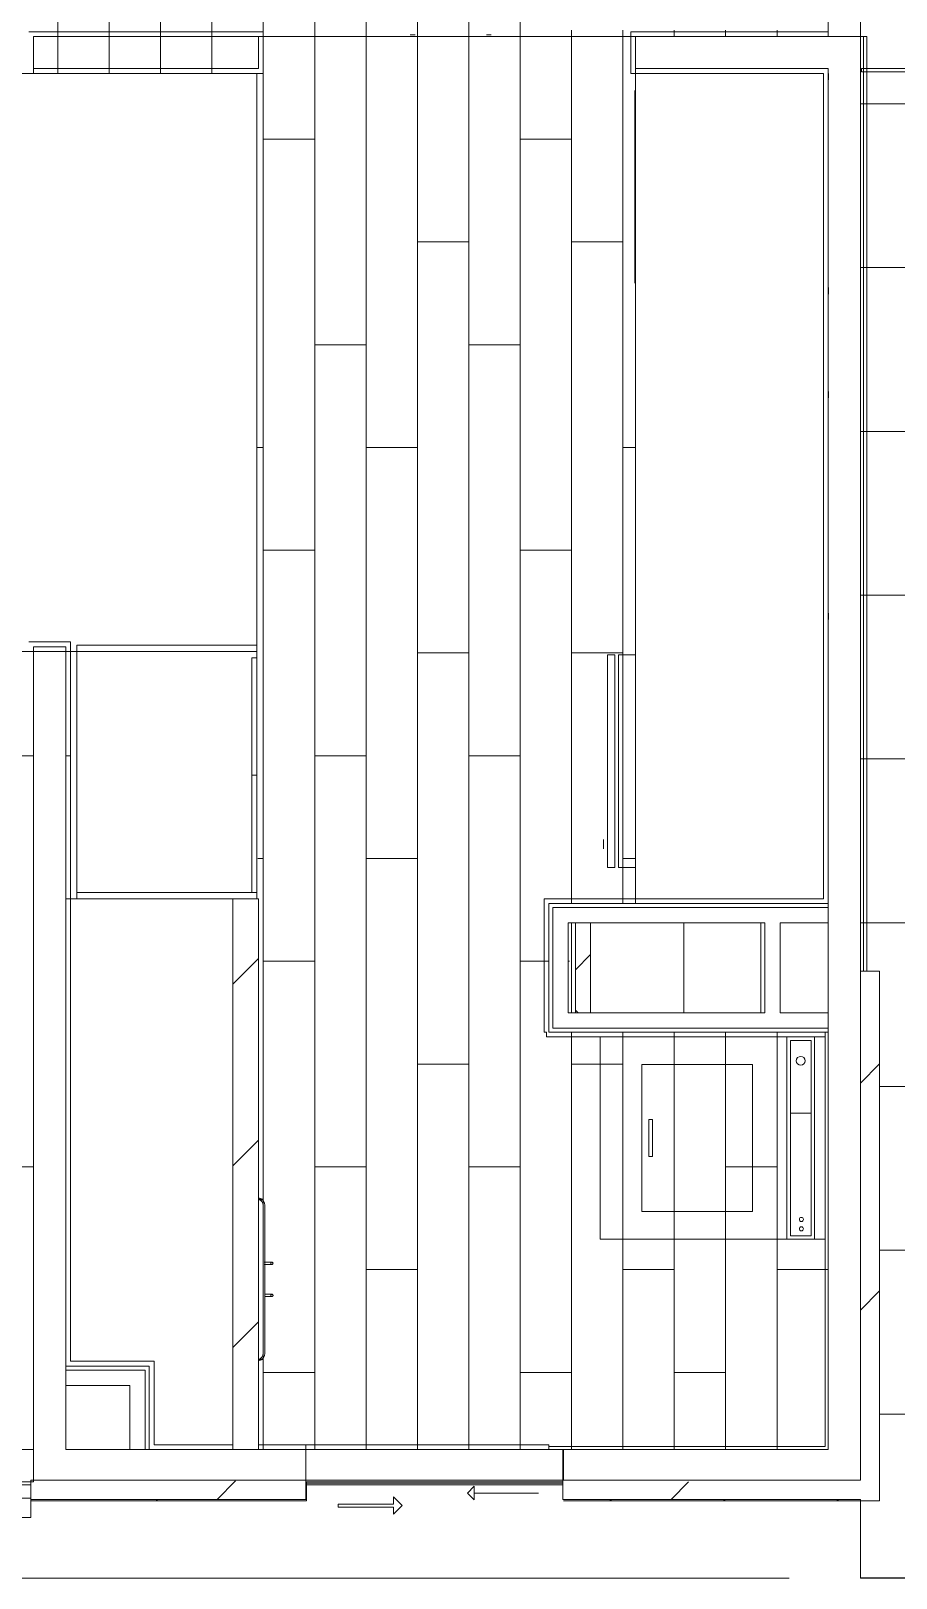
# Model space of a CAD drawing. Header units: metres. Extents: x 3856 to 4207, y -1118 to -691.
# Drawn here: x 3969.248 to 3971.943, y -996.427 to -991.61 of the extents above; entities that cross this region are included whole.
import ezdxf

# ---------------------------------------------------------------- set-up
doc = ezdxf.new("R2010")
doc.units = ezdxf.units.M
for name, color, linetype, lineweight in [('Casework', 7, 'Continuous', 9), ('Ceilings', 7, 'Continuous', 9), ('Common Edges', 7, 'Continuous', 9), ('Cubrejuntas', 7, 'Continuous', 9), ('Cut Pattern', 7, 'Continuous', 18), ('Detail Items', 7, 'Continuous', 9), ('Floors', 7, 'Continuous', 9), ('Generic Models', 7, 'Continuous', 9), ('Plumbing Fixtures', 7, 'Continuous', 9), ('Surface Pattern', 7, 'Continuous', 9), ('Top Rails', 7, 'Continuous', 9), ('Walls', 7, 'Continuous', 9), ('Windows', 7, 'Continuous', 9)]:
    doc.layers.add(name, color=color, linetype=linetype, lineweight=lineweight)
doc.layers.add('ROA-E00-URB-A101-MASTER_PLAN cambio estaciomientos_dwg', color=7, linetype='Continuous', lineweight=9, true_color=0x767676)
pattern_1 = [(45, (0, 0), (-0.35355339, 0.35355339), [])]
pattern_2 = [(45, (-3099.551, 4900.019), (-1.06066017, 1.06066017), []), (135, (-3099.551, 4900.019), (-1.06066017, -1.06066017), [])]
pattern_3 = [(45, (-3099.551, 4900.019), (-0.176776695, 0.176776695), [])]

# ---------------------------------------------------------------- blocks, each defined once
blk = doc.blocks.new('Nevera 2D - Nevera 2D-V179-IMPLANTACIÓN - KIT COMERCIAL')
at = {"layer": 'Casework'}
for p, q in [((-0.3293, 0.07), (-0.3293, 0.1232)), ((-0.3293, 0.07), (-0.3293, 0.1232)), ((0.3334, 0.1232), (0.3334, 0.07)), ((0.3334, 0.1232), (0.3334, 0.07)), ((0.3334, 0.07), (-0.3293, 0.07)), ((0.3334, 0.07), (-0.3293, 0.07)), ((-0.3293, 0.0584), (0.3334, 0.0584)), ((-0.3293, 0.0355), (-0.3293, 0.0584)), ((-0.3293, 0.0584), (-0.3293, 0.0355)), ((0.3334, 0.0584), (-0.3293, 0.0584)), ((0.3334, 0.0584), (0.3334, 0.0355)), ((0.3334, 0.0355), (0.3334, 0.0584)), ((0.3334, 0.0355), (-0.3293, 0.0355)), ((-0.3293, 0.0355), (0.3334, 0.0355)), ((0.2752, 0.0232), (0.2464, 0.0232))]:
    blk.add_line(p, q, dxfattribs=at)
blk = doc.blocks.new('COUR-VENTANA-DESLIZANTE_DOS_CUERPOS - 1_35 x 0_80-11946348-IMPLANTACIÓN - KIT COMERCIAL')
at = {"layer": 'Detail Items'}
for p, q in [((0.0999, 0.1246), (0.1269, 0.1516)), ((0.1269, 0.1516), (0.1269, 0.1296)), ((0.0999, 0.1246), (0.1269, 0.0976)), ((0.3, 0.1296), (0.1269, 0.1296)), ((0.1269, 0.1196), (0.3, 0.1196)), ((0.1269, 0.0976), (0.1269, 0.1196)), ((0.3, 0.1196), (0.3, 0.1296))]:
    blk.add_line(p, q, dxfattribs=at)
blk = doc.blocks.new('COCINA APTO TIPO A - COCINA APTO TIPO A-V198-IMPLANTACIÓN - KIT COMERCIAL')
at = {"layer": 'Generic Models'}
for p, q in [((0.9613, 2.87), (0.9613, 2.85)), ((0.9613, 2.85), (0.9613, 2.1)), ((1.5213, 2.85), (0.9613, 2.85)), ((0.9763, 2.85), (0.9613, 2.85)), ((0.9613, 2.85), (0.9613, 2.485)), ((0.9613, 2.85), (1.5213, 2.85)), ((0.9763, 2.485), (0.9763, 2.85)), ((1.5213, 2.87), (1.0363, 2.87)), ((1.5213, 2.85), (1.5213, 2.87)), ((1.5413, 2.87), (1.5213, 2.87)), ((1.5213, 2.87), (1.5213, 2.1)), ((1.5213, 2.1), (1.5213, 2.85)), ((1.5413, 2.1), (1.5413, 2.87)), ((0.9763, 2.485), (0.9613, 2.485)), ((0.9613, 2.485), (0.9613, 2.12)), ((0.9613, 2.485), (0.9763, 2.485)), ((0.9763, 2.12), (0.9763, 2.485)), ((0.9613, 2.12), (0.9763, 2.12)), ((0.9613, 2.1), (1.5213, 2.1)), ((1.5213, 2.1), (0.9613, 2.1)), ((0.9613, 2.1), (0.9613, 2.08)), ((0.9613, 2.08), (1.5213, 2.08)), ((0.9613, 2.08), (0.9613, 0.3)), ((1.5213, 2.1), (1.5413, 2.1)), ((1.5213, 2.08), (1.5213, 2.1)), ((1.7913, 2.1), (1.5413, 2.1)), ((1.7913, 0.3), (1.7913, 2.1)), ((-0.8193, 2), (-0.8193, 1.98)), ((-0.8193, 1.31), (-0.8193, 1.29)), ((-0.8193, 0.9869), (-0.8193, 0.9669)), ((-0.2167, 0.3525), (-0.2167, 0.9525)), ((-0.8193, 0.32), (-0.8193, 0.3)), ((0.9613, 0.3), (1.7913, 0.3)), ((0.2462, 0.18), (0.2312, 0.18)), ((0.4834, 0.18), (0.4684, 0.18)), ((-0.6487, -0.6), (-0.5488, -0.6))]:
    blk.add_line(p, q, dxfattribs=at)
blk = doc.blocks.new('Lavadero prefabricado con mueble - 0_50x0_60m-V200-IMPLANTACIÓN - KIT COMERCIAL')
at = {"layer": 'Plumbing Fixtures', "color": 253, "true_color": 0xaaaaaa}
for p, q in [((0.605, 0.605), (0.145, 0.605)), ((0.145, 0.6), (0.605, 0.6)), ((0.605, 0.6), (0.145, 0.6))]:
    blk.add_line(p, q, dxfattribs=at)
for centre, radius, start, end in [((0.145, 0.58), 0.025, 90, 165), ((0.145, 0.58), 0.025, 90, 165), ((0.145, 0.58), 0.02, 90, 165), ((0.145, 0.58), 0.02, 90, 165), ((0.145, 0.58), 0.02, 90, 165), ((0.145, 0.58), 0.02, 90, 165), ((0.605, 0.58), 0.025, 15, 90), ((0.605, 0.58), 0.025, 15, 90), ((0.605, 0.58), 0.02, 15, 90), ((0.605, 0.58), 0.02, 15, 90), ((0.605, 0.58), 0.02, 15, 90), ((0.605, 0.58), 0.02, 15, 90)]:
    blk.add_arc(centre, radius, start, end, dxfattribs=at)
blk = doc.blocks.new('Mueble lavadero - 0_50x1_70x2_50m-V201-IMPLANTACIÓN - KIT COMERCIAL')
at = {"layer": 'Casework'}
for p, q in [((-6.3053, -0.595), (-6.3053, -0.61)), ((-6.3033, -0.595), (-6.3033, -0.61)), ((-6.3033, -0.61), (-6.2853, -0.61)), ((-6.1088, -0.615), (-6.1088, -0.6375)), ((-6.1088, -0.615), (-6.1088, -0.6375)), ((-6.1018, -0.6375), (-6.1018, -0.615)), ((-6.1018, -0.6375), (-6.1018, -0.615)), ((-6.0088, -0.613), (-6.0088, -0.6375)), ((-6.0088, -0.613), (-6.0088, -0.6375)), ((-6.0018, -0.6375), (-6.0018, -0.6131)), ((-6.0018, -0.6375), (-6.0018, -0.6131)), ((-5.8187, -0.61), (-5.8073, -0.61)), ((-5.8073, -0.61), (-5.8073, -0.595)), ((-5.8053, -0.61), (-5.8053, -0.595))]:
    blk.add_line(p, q, dxfattribs=at)
for centre, start, end in [((-6.1053, -0.6375), 0, 180), ((-6.1053, -0.6375), 0, 180), ((-6.1053, -0.6375), 180, 360), ((-6.1053, -0.6375), 180, 0), ((-6.0053, -0.6375), 0, 180), ((-6.0053, -0.6375), 0, 180), ((-6.0053, -0.6375), 180, 0), ((-6.0053, -0.6375), 180, 0)]:
    blk.add_arc(centre, 0.0035, start, end, dxfattribs=at)
for points, knots in [([(-6.1053, -0.634), (-6.1055, -0.634), (-6.1057, -0.634), (-6.106, -0.634), (-6.1062, -0.6341), (-6.1065, -0.6342), (-6.1067, -0.6342), (-6.1069, -0.6343), (-6.1071, -0.6344), (-6.1072, -0.6345), (-6.1074, -0.6347), (-6.1076, -0.6348), (-6.1077, -0.6349), (-6.1078, -0.6351), (-6.108, -0.6352), (-6.1082, -0.6354), (-6.1083, -0.6357), (-6.1084, -0.6359), (-6.1086, -0.6362), (-6.1088, -0.6368), (-6.1088, -0.6372), (-6.1088, -0.6375)], [0, 0, 0, 0, 0.071429, 0.107143, 0.142857, 0.178571, 0.214286, 0.25, 0.285714, 0.321429, 0.357143, 0.392857, 0.428571, 0.464286, 0.5, 0.571429, 0.607143, 0.642857, 0.714286, 0.857143, 1, 1, 1, 1]), ([(-6.1088, -0.6375), (-6.1088, -0.6372), (-6.1088, -0.6368), (-6.1086, -0.6362), (-6.1084, -0.6359), (-6.1083, -0.6357), (-6.1082, -0.6355), (-6.1081, -0.6353), (-6.108, -0.6352), (-6.1078, -0.6351), (-6.1077, -0.6349), (-6.1076, -0.6348), (-6.1074, -0.6347), (-6.1072, -0.6345), (-6.1071, -0.6344), (-6.1069, -0.6343), (-6.1067, -0.6342), (-6.1065, -0.6342), (-6.1062, -0.6341), (-6.106, -0.634), (-6.1057, -0.634), (-6.1055, -0.634), (-6.1053, -0.634)], [0, 0, 0, 0, 0.142857, 0.285714, 0.357143, 0.392857, 0.428571, 0.464286, 0.5, 0.535714, 0.571429, 0.607143, 0.642857, 0.678571, 0.714286, 0.75, 0.785714, 0.821429, 0.857143, 0.892857, 0.928571, 1, 1, 1, 1]), ([(-6.1088, -0.6375), (-6.1088, -0.6372), (-6.1088, -0.6368), (-6.1086, -0.6362), (-6.1084, -0.6359), (-6.1083, -0.6357), (-6.1082, -0.6355), (-6.1081, -0.6353), (-6.108, -0.6352), (-6.1078, -0.6351), (-6.1077, -0.6349), (-6.1076, -0.6348), (-6.1074, -0.6347), (-6.1072, -0.6345), (-6.1071, -0.6344), (-6.1069, -0.6343), (-6.1067, -0.6342), (-6.1065, -0.6342), (-6.1062, -0.6341), (-6.106, -0.634), (-6.1057, -0.634), (-6.1055, -0.634), (-6.1053, -0.634)], [0, 0, 0, 0, 0.142857, 0.285714, 0.357143, 0.392857, 0.428571, 0.464286, 0.5, 0.535714, 0.571429, 0.607143, 0.642857, 0.678571, 0.714286, 0.75, 0.785714, 0.821429, 0.857143, 0.892857, 0.928571, 1, 1, 1, 1]), ([(-6.1053, -0.634), (-6.1055, -0.634), (-6.1057, -0.634), (-6.106, -0.634), (-6.1062, -0.6341), (-6.1065, -0.6342), (-6.1067, -0.6342), (-6.1069, -0.6343), (-6.1071, -0.6344), (-6.1072, -0.6345), (-6.1074, -0.6347), (-6.1076, -0.6348), (-6.1077, -0.6349), (-6.1078, -0.6351), (-6.108, -0.6352), (-6.1082, -0.6354), (-6.1083, -0.6357), (-6.1084, -0.6359), (-6.1086, -0.6362), (-6.1088, -0.6368), (-6.1088, -0.6372), (-6.1088, -0.6375)], [0, 0, 0, 0, 0.071429, 0.107143, 0.142857, 0.178571, 0.214286, 0.25, 0.285714, 0.321429, 0.357143, 0.392857, 0.428571, 0.464286, 0.5, 0.571429, 0.607143, 0.642857, 0.714286, 0.857143, 1, 1, 1, 1]), ([(-6.1018, -0.6375), (-6.1018, -0.6372), (-6.1018, -0.6368), (-6.102, -0.6362), (-6.1022, -0.6359), (-6.1023, -0.6357), (-6.1024, -0.6355), (-6.1025, -0.6353), (-6.1026, -0.6352), (-6.1028, -0.6351), (-6.1029, -0.6349), (-6.103, -0.6348), (-6.1032, -0.6347), (-6.1034, -0.6345), (-6.1035, -0.6344), (-6.1037, -0.6343), (-6.1039, -0.6342), (-6.1041, -0.6342), (-6.1044, -0.6341), (-6.1046, -0.634), (-6.1049, -0.634), (-6.1051, -0.634), (-6.1053, -0.634)], [0, 0, 0, 0, 0.142857, 0.285714, 0.357143, 0.392857, 0.428571, 0.464286, 0.5, 0.535714, 0.571429, 0.607143, 0.642857, 0.678571, 0.714286, 0.75, 0.785714, 0.821429, 0.857143, 0.892857, 0.928571, 1, 1, 1, 1]), ([(-6.1053, -0.634), (-6.1051, -0.634), (-6.1049, -0.634), (-6.1046, -0.634), (-6.1044, -0.6341), (-6.1041, -0.6342), (-6.1039, -0.6342), (-6.1037, -0.6343), (-6.1035, -0.6344), (-6.1034, -0.6345), (-6.1032, -0.6347), (-6.103, -0.6348), (-6.1029, -0.6349), (-6.1028, -0.6351), (-6.1026, -0.6352), (-6.1024, -0.6354), (-6.1023, -0.6357), (-6.1022, -0.6359), (-6.102, -0.6362), (-6.1018, -0.6368), (-6.1018, -0.6372), (-6.1018, -0.6375)], [0, 0, 0, 0, 0.071429, 0.107143, 0.142857, 0.178571, 0.214286, 0.25, 0.285714, 0.321429, 0.357143, 0.392857, 0.428571, 0.464286, 0.5, 0.571429, 0.607143, 0.642857, 0.714286, 0.857143, 1, 1, 1, 1]), ([(-6.1053, -0.634), (-6.1051, -0.634), (-6.1049, -0.634), (-6.1046, -0.634), (-6.1044, -0.6341), (-6.1041, -0.6342), (-6.1039, -0.6342), (-6.1037, -0.6343), (-6.1035, -0.6344), (-6.1034, -0.6345), (-6.1032, -0.6347), (-6.103, -0.6348), (-6.1029, -0.6349), (-6.1028, -0.6351), (-6.1026, -0.6352), (-6.1024, -0.6354), (-6.1023, -0.6357), (-6.1022, -0.6359), (-6.102, -0.6362), (-6.1018, -0.6368), (-6.1018, -0.6372), (-6.1018, -0.6375)], [0, 0, 0, 0, 0.071429, 0.107143, 0.142857, 0.178571, 0.214286, 0.25, 0.285714, 0.321429, 0.357143, 0.392857, 0.428571, 0.464286, 0.5, 0.571429, 0.607143, 0.642857, 0.714286, 0.857143, 1, 1, 1, 1]), ([(-6.1018, -0.6375), (-6.1018, -0.6372), (-6.1018, -0.6368), (-6.102, -0.6362), (-6.1022, -0.6359), (-6.1023, -0.6357), (-6.1024, -0.6355), (-6.1025, -0.6353), (-6.1026, -0.6352), (-6.1028, -0.6351), (-6.1029, -0.6349), (-6.103, -0.6348), (-6.1032, -0.6347), (-6.1034, -0.6345), (-6.1035, -0.6344), (-6.1037, -0.6343), (-6.1039, -0.6342), (-6.1041, -0.6342), (-6.1044, -0.6341), (-6.1046, -0.634), (-6.1049, -0.634), (-6.1051, -0.634), (-6.1053, -0.634)], [0, 0, 0, 0, 0.142857, 0.285714, 0.357143, 0.392857, 0.428571, 0.464286, 0.5, 0.535714, 0.571429, 0.607143, 0.642857, 0.678571, 0.714286, 0.75, 0.785714, 0.821429, 0.857143, 0.892857, 0.928571, 1, 1, 1, 1]), ([(-6.0053, -0.634), (-6.0055, -0.634), (-6.0057, -0.634), (-6.006, -0.634), (-6.0062, -0.6341), (-6.0065, -0.6342), (-6.0067, -0.6342), (-6.0069, -0.6343), (-6.0071, -0.6344), (-6.0072, -0.6345), (-6.0074, -0.6347), (-6.0076, -0.6348), (-6.0077, -0.6349), (-6.0078, -0.6351), (-6.008, -0.6352), (-6.0082, -0.6354), (-6.0083, -0.6357), (-6.0084, -0.6359), (-6.0086, -0.6362), (-6.0088, -0.6368), (-6.0088, -0.6372), (-6.0088, -0.6375)], [0, 0, 0, 0, 0.071429, 0.107143, 0.142857, 0.178571, 0.214286, 0.25, 0.285714, 0.321429, 0.357143, 0.392857, 0.428571, 0.464286, 0.5, 0.571429, 0.607143, 0.642857, 0.714286, 0.857143, 1, 1, 1, 1]), ([(-6.0088, -0.6375), (-6.0088, -0.6372), (-6.0088, -0.6368), (-6.0086, -0.6362), (-6.0084, -0.6359), (-6.0083, -0.6357), (-6.0082, -0.6355), (-6.0081, -0.6353), (-6.008, -0.6352), (-6.0078, -0.6351), (-6.0077, -0.6349), (-6.0076, -0.6348), (-6.0074, -0.6347), (-6.0072, -0.6345), (-6.0071, -0.6344), (-6.0069, -0.6343), (-6.0067, -0.6342), (-6.0065, -0.6342), (-6.0062, -0.6341), (-6.006, -0.634), (-6.0057, -0.634), (-6.0055, -0.634), (-6.0053, -0.634)], [0, 0, 0, 0, 0.142857, 0.285714, 0.357143, 0.392857, 0.428571, 0.464286, 0.5, 0.535714, 0.571429, 0.607143, 0.642857, 0.678571, 0.714286, 0.75, 0.785714, 0.821429, 0.857143, 0.892857, 0.928571, 1, 1, 1, 1]), ([(-6.0053, -0.634), (-6.0055, -0.634), (-6.0057, -0.634), (-6.006, -0.634), (-6.0062, -0.6341), (-6.0065, -0.6342), (-6.0067, -0.6342), (-6.0069, -0.6343), (-6.0071, -0.6344), (-6.0072, -0.6345), (-6.0074, -0.6347), (-6.0076, -0.6348), (-6.0077, -0.6349), (-6.0078, -0.6351), (-6.008, -0.6352), (-6.0082, -0.6354), (-6.0083, -0.6357), (-6.0084, -0.6359), (-6.0086, -0.6362), (-6.0088, -0.6368), (-6.0088, -0.6372), (-6.0088, -0.6375)], [0, 0, 0, 0, 0.071429, 0.107143, 0.142857, 0.178571, 0.214286, 0.25, 0.285714, 0.321429, 0.357143, 0.392857, 0.428571, 0.464286, 0.5, 0.571429, 0.607143, 0.642857, 0.714286, 0.857143, 1, 1, 1, 1]), ([(-6.0088, -0.6375), (-6.0088, -0.6372), (-6.0088, -0.6368), (-6.0086, -0.6362), (-6.0084, -0.6359), (-6.0083, -0.6357), (-6.0082, -0.6355), (-6.0081, -0.6353), (-6.008, -0.6352), (-6.0078, -0.6351), (-6.0077, -0.6349), (-6.0076, -0.6348), (-6.0074, -0.6347), (-6.0072, -0.6345), (-6.0071, -0.6344), (-6.0069, -0.6343), (-6.0067, -0.6342), (-6.0065, -0.6342), (-6.0062, -0.6341), (-6.006, -0.634), (-6.0057, -0.634), (-6.0055, -0.634), (-6.0053, -0.634)], [0, 0, 0, 0, 0.142857, 0.285714, 0.357143, 0.392857, 0.428571, 0.464286, 0.5, 0.535714, 0.571429, 0.607143, 0.642857, 0.678571, 0.714286, 0.75, 0.785714, 0.821429, 0.857143, 0.892857, 0.928571, 1, 1, 1, 1]), ([(-6.0018, -0.6375), (-6.0018, -0.6372), (-6.0018, -0.6368), (-6.002, -0.6362), (-6.0022, -0.6359), (-6.0023, -0.6357), (-6.0024, -0.6355), (-6.0025, -0.6353), (-6.0026, -0.6352), (-6.0028, -0.6351), (-6.0029, -0.6349), (-6.003, -0.6348), (-6.0032, -0.6347), (-6.0034, -0.6345), (-6.0035, -0.6344), (-6.0037, -0.6343), (-6.0039, -0.6342), (-6.0041, -0.6342), (-6.0044, -0.6341), (-6.0046, -0.634), (-6.0049, -0.634), (-6.0051, -0.634), (-6.0053, -0.634)], [0, 0, 0, 0, 0.142857, 0.285714, 0.357143, 0.392857, 0.428571, 0.464286, 0.5, 0.535714, 0.571429, 0.607143, 0.642857, 0.678571, 0.714286, 0.75, 0.785714, 0.821429, 0.857143, 0.892857, 0.928571, 1, 1, 1, 1]), ([(-6.0053, -0.634), (-6.0051, -0.634), (-6.0049, -0.634), (-6.0046, -0.634), (-6.0044, -0.6341), (-6.0041, -0.6342), (-6.0039, -0.6342), (-6.0037, -0.6343), (-6.0035, -0.6344), (-6.0034, -0.6345), (-6.0032, -0.6347), (-6.003, -0.6348), (-6.0029, -0.6349), (-6.0028, -0.6351), (-6.0026, -0.6352), (-6.0024, -0.6354), (-6.0023, -0.6357), (-6.0022, -0.6359), (-6.002, -0.6362), (-6.0018, -0.6368), (-6.0018, -0.6372), (-6.0018, -0.6375)], [0, 0, 0, 0, 0.071429, 0.107143, 0.142857, 0.178571, 0.214286, 0.25, 0.285714, 0.321429, 0.357143, 0.392857, 0.428571, 0.464286, 0.5, 0.571429, 0.607143, 0.642857, 0.714286, 0.857143, 1, 1, 1, 1]), ([(-6.0018, -0.6375), (-6.0018, -0.6372), (-6.0018, -0.6368), (-6.002, -0.6362), (-6.0022, -0.6359), (-6.0023, -0.6357), (-6.0024, -0.6355), (-6.0025, -0.6353), (-6.0026, -0.6352), (-6.0028, -0.6351), (-6.0029, -0.6349), (-6.003, -0.6348), (-6.0032, -0.6347), (-6.0034, -0.6345), (-6.0035, -0.6344), (-6.0037, -0.6343), (-6.0039, -0.6342), (-6.0041, -0.6342), (-6.0044, -0.6341), (-6.0046, -0.634), (-6.0049, -0.634), (-6.0051, -0.634), (-6.0053, -0.634)], [0, 0, 0, 0, 0.142857, 0.285714, 0.357143, 0.392857, 0.428571, 0.464286, 0.5, 0.535714, 0.571429, 0.607143, 0.642857, 0.678571, 0.714286, 0.75, 0.785714, 0.821429, 0.857143, 0.892857, 0.928571, 1, 1, 1, 1]), ([(-6.0053, -0.634), (-6.0051, -0.634), (-6.0049, -0.634), (-6.0046, -0.634), (-6.0044, -0.6341), (-6.0041, -0.6342), (-6.0039, -0.6342), (-6.0037, -0.6343), (-6.0035, -0.6344), (-6.0034, -0.6345), (-6.0032, -0.6347), (-6.003, -0.6348), (-6.0029, -0.6349), (-6.0028, -0.6351), (-6.0026, -0.6352), (-6.0024, -0.6354), (-6.0023, -0.6357), (-6.0022, -0.6359), (-6.002, -0.6362), (-6.0018, -0.6368), (-6.0018, -0.6372), (-6.0018, -0.6375)], [0, 0, 0, 0, 0.071429, 0.107143, 0.142857, 0.178571, 0.214286, 0.25, 0.285714, 0.321429, 0.357143, 0.392857, 0.428571, 0.464286, 0.5, 0.571429, 0.607143, 0.642857, 0.714286, 0.857143, 1, 1, 1, 1])]:
    blk.add_open_spline(points, degree=3, knots=knots, dxfattribs=at)
blk = doc.blocks.new('Top Rail Type - Top Rail_Internal_-V206-IMPLANTACIÓN - KIT COMERCIAL')
at = {"layer": 'Top Rails'}
for p, q in [((3966.088, -1024.831), (3966.088, -1024.771)), ((3966.088, -1024.771), (3966.1455, -1024.771)), ((3966.1455, -1024.771), (3968.8256, -1024.771)), ((3968.8256, -1024.771), (3968.8831, -1024.771)), ((3968.8831, -1024.7746), (3968.8831, -1024.831)), ((3966.1455, -1024.831), (3966.088, -1024.831)), ((3968.8256, -1024.831), (3966.1455, -1024.831)), ((3968.8831, -1024.831), (3968.8256, -1024.831))]:
    blk.add_line(p, q, dxfattribs=at)
blk = doc.blocks.new('Top Rail Type - Top Rail_Internal_-V207-IMPLANTACIÓN - KIT COMERCIAL')
at = {"layer": 'Top Rails'}
for p, q in [((3966.088, -1024.771), (3966.088, -1024.831)), ((3966.088, -1024.771), (3966.1455, -1024.771)), ((3966.1455, -1024.771), (3968.8256, -1024.771)), ((3968.8256, -1024.771), (3968.8831, -1024.771)), ((3968.8831, -1024.7746), (3968.8831, -1024.831)), ((3966.088, -1024.831), (3966.1455, -1024.831)), ((3966.1455, -1024.831), (3968.8256, -1024.831)), ((3968.8256, -1024.831), (3968.8831, -1024.831))]:
    blk.add_line(p, q, dxfattribs=at)
blk = doc.blocks.new('Lavadora 2D - Lavadora 2D-3809018-IMPLANTACIÓN - KIT COMERCIAL')
at = {"layer": 'Casework'}
for p, q in [((0.4072, 0.7366), (-0.2228, 0.7366)), ((-0.2228, 0.7366), (-0.2228, 0.0366)), ((0.4072, 0.0366), (0.4072, 0.7366)), ((0.4072, 0.7042), (-0.2228, 0.7042)), ((0.3965, 0.6935), (-0.212, 0.6935)), ((-0.212, 0.6935), (-0.212, 0.6289)), ((0.0142, 0.6935), (0.0142, 0.6289)), ((0.3965, 0.6289), (0.3965, 0.6935)), ((-0.212, 0.6289), (0.3965, 0.6289)), ((0.4072, 0.6181), (-0.2228, 0.6181)), ((0.3211, 0.5104), (-0.1366, 0.5104)), ((-0.1366, 0.5104), (-0.1366, 0.1658)), ((0.3211, 0.1658), (0.3211, 0.5104)), ((0.15, 0.1989), (0.0346, 0.1989)), ((0.0346, 0.1989), (0.0346, 0.1882)), ((0.15, 0.1882), (0.15, 0.1989)), ((-0.1366, 0.1658), (0.3211, 0.1658)), ((0.0346, 0.1882), (0.15, 0.1882)), ((-0.2228, 0.0366), (0.4072, 0.0366))]:
    blk.add_line(p, q, dxfattribs=at)
for centre, radius in [((-0.1486, 0.6609), 0.0137), ((0.3456, 0.6631), 0.0064), ((0.3749, 0.6631), 0.0064)]:
    blk.add_circle(centre, radius, dxfattribs=at)
blk = doc.blocks.new('EDIFICIO TIPO A_rvt-2-IMPLANTACIÓN - KIT COMERCIAL')
at = {"layer": 'Cut Pattern', "lineweight": 9, "true_color": 0x414141}
h = blk.add_hatch(dxfattribs=at)
h.set_pattern_fill('FP_58', color=250, style=0, pattern_type=2)
h.set_pattern_definition([(45, (0, 0), (-0.282842712, 0.282842712), [])])
h.paths.add_polyline_path([(3969.9568, -996.0273), (3969.9568, -994.3123), (3969.8768, -994.3123), (3969.8768, -996.0273)])
at = {"layer": 'Cut Pattern', "lineweight": 9, "true_color": 0x0f0f0f}
h = blk.add_hatch(dxfattribs=at)
h.set_pattern_fill('FP_6', color=250, style=0, pattern_type=2)
h.set_pattern_definition(pattern_1)
h.paths.add_polyline_path([(3971.8918, -996.1873), (3971.8918, -994.5373), (3971.8318, -994.5373), (3971.8318, -996.1823)])
h = blk.add_hatch(dxfattribs=at)
h.set_pattern_fill('FP_6', color=250, style=0, pattern_type=2)
h.set_pattern_definition(pattern_1)
h.paths.add_polyline_path([(3969.2484, -996.1823), (3970.1051, -996.1823), (3970.1051, -996.1223), (3969.2484, -996.1323)])
h = blk.add_hatch(dxfattribs=at)
h.set_pattern_fill('FP_6', color=250, style=0, pattern_type=2)
h.set_pattern_definition(pattern_1)
h.paths.add_polyline_path([(3970.9051, -996.1823), (3971.8318, -996.1823), (3971.8318, -996.1223), (3970.9051, -996.1323)])
at = {"layer": 'Surface Pattern', "true_color": 0x808080}
h = blk.add_hatch(dxfattribs=at)
h.set_pattern_fill('FP_54', color=8, style=0, pattern_type=2)
h.set_pattern_definition([(90, (1929.012, -977.227), (-0.16, 1e-17), []), (180, (1929.012, -977.227), (-0.32, -0.32), [0.16, -1.12]), (180, (1928.852, -976.587), (-0.32, -0.32), [0.16, -1.12])])
h.paths.add_polyline_path([(3965.8434, -996.0273), (3969.2568, -996.0273), (3969.2568, -993.5423), (3969.1218, -993.5423), (3969.1218, -991.7423), (3969.2568, -991.7423), (3969.2568, -991.6273), (3971.7318, -991.6273), (3971.7318, -991.6073), (3970.7818, -991.6073), (3970.7818, -991.5673), (3971.7318, -991.5673), (3971.7318, -990.3273), (3970.4568, -990.3273), (3970.4568, -990.6273), (3970.3568, -990.6273), (3970.3568, -986.8273), (3969.3568, -986.8273), (3969.3568, -989.0273), (3969.2568, -989.0273), (3969.2568, -987.8273), (3965.7568, -987.8273), (3965.7568, -996.0273)])
h.paths.add_polyline_path([(3965.8434, -995.9513), (3965.8434, -993.6366), (3966.6434, -993.6366), (3966.6434, -995.1513), (3967.3434, -995.1513), (3967.3434, -995.9513), (3966.4483, -995.9513)])
h.paths.add_polyline_path([(3967.3434, -994.6273), (3967.2881, -994.6273), (3967.2881, -994.1273), (3967.8881, -994.1273), (3967.8881, -994.6273)])
h.paths.add_polyline_path([(3966.4068, -992.0273), (3966.4068, -991.3273), (3968.0068, -991.3273), (3968.0068, -992.0273), (3967.9483, -992.0273)])
h.paths.add_polyline_path([(3971.0568, -990.2273), (3972.1576, -990.2173), (3972.1576, -987.8273), (3971.0568, -987.8273), (3971.0568, -990.1143), (3972.1568, -990.1143), (3972.1568, -990.1293), (3971.0568, -990.1293), (3971.0568, -990.2173)])
h.paths.add_polyline_path([(3974.3068, -987.7273), (3974.3068, -984.5273), (3970.9568, -984.5273), (3970.9568, -986.8273), (3970.4568, -986.8273), (3970.4568, -987.6673), (3971.3068, -987.6673), (3971.3068, -987.7073), (3970.4568, -987.7073), (3970.4568, -987.7273), (3974.1862, -987.7273)])
h.paths.add_polyline_path([(3967.9483, -987.7273), (3969.2568, -987.7273), (3969.2568, -987.6573), (3968.5068, -987.6573), (3968.5068, -987.6173), (3969.2568, -987.6173), (3969.2568, -986.8273), (3968.6568, -986.8273), (3968.6495, -986.7298), (3968.6318, -986.7273), (3968.6403, -986.7148), (3968.6568, -986.7148), (3968.6568, -984.5273), (3965.7568, -984.5273), (3965.7568, -987.7273)])
h.paths.add_polyline_path([(3973.7862, -987.295), (3973.7862, -986.895), (3974.1862, -986.895), (3974.1862, -987.295)])
h.paths.add_polyline_path([(3972.2862, -986.795), (3972.2862, -985.195), (3974.1862, -985.195), (3974.1862, -986.795), (3972.7838, -986.795)])
h.paths.add_polyline_path([(3966.3981, -986.5273), (3966.3981, -984.6273), (3967.7981, -984.6273), (3967.7981, -986.5273)])
h.paths.add_polyline_path([(3974.1862, -985.095), (3973.7862, -985.095), (3973.7862, -984.695), (3974.1862, -984.695), (3974.1862, -984.7068)])
h.paths.add_polyline_path([(3968.2878, -985.0273), (3967.8878, -985.0273), (3967.8878, -984.6273), (3968.2878, -984.6273)])
h.paths.add_polyline_path([(3965.8878, -985.0273), (3965.8886, -984.6273), (3966.2878, -984.6273), (3966.2878, -985.0273)])
h = blk.add_hatch(dxfattribs=at)
h.set_pattern_fill('FP_46', color=8, style=0, pattern_type=2)
h.set_pattern_definition([(270, (3971.832, -925.537), (0.51, 3e-17), []), (0, (3971.832, -925.537), (0, 0.51), [])])
h.paths.add_polyline_path([(3975.949, -996.4273), (3976.8818, -996.4273), (3976.8818, -996.1823), (3976.8218, -996.1873), (3976.8218, -994.5373), (3976.8818, -994.5373), (3976.8818, -990.3373), (3971.8318, -990.3373), (3971.8318, -994.5373), (3971.8918, -994.5373), (3971.8918, -996.1873), (3971.8318, -996.1873), (3971.8318, -996.4273), (3973.0322, -996.4273), (3973.0418, -991.6773), (3973.1218, -991.6773), (3973.1218, -991.7273), (3974.2318, -991.7273), (3974.2318, -993.6523), (3974.4818, -993.6523), (3974.492, -992.8273), (3974.5242, -992.8123), (3974.4818, -992.8123), (3974.492, -992.7873), (3974.6018, -992.7762), (3974.6562, -992.5373), (3974.4818, -992.5373), (3974.4818, -992.5123), (3974.6659, -992.5123), (3974.802, -991.9523), (3975.0631, -992.5123), (3975.0678, -992.5223), (3975.0818, -992.5273), (3975.0748, -992.5373), (3975.1913, -992.7873), (3975.196, -992.7973), (3975.21, -992.8023), (3975.203, -992.8123), (3975.3615, -993.1523), (3975.3737, -993.0873), (3975.3416, -993.0873), (3975.3416, -993.0623), (3975.3834, -993.0623), (3975.4405, -992.8123), (3975.3416, -992.8123), (3975.3416, -992.7873), (3975.4503, -992.7873), (3975.5074, -992.5373), (3975.3416, -992.5373), (3975.3416, -992.5123), (3975.5171, -992.5123), (3975.5618, -992.3285), (3975.6818, -992.2773), (3975.6814, -996.4273)])
h = blk.add_hatch(dxfattribs=at)
h.set_pattern_fill('FP_57', color=8, style=0, pattern_type=2)
h.set_pattern_definition([(270, (3970.292, -992.907), (0.16, 1e-17), []), (0, (3970.292, -992.907), (0.32, 0.32), [0.16, -1.12]), (0, (3970.452, -993.547), (0.32, 0.32), [0.16, -1.12])])
h.paths.add_polyline_path([(3970.9051, -996.0273), (3971.7318, -996.0273), (3971.7318, -994.7273), (3970.8618, -994.7273), (3970.8618, -994.7148), (3970.8618, -994.3273), (3970.8743, -994.3273), (3971.1318, -994.3273), (3971.1318, -991.6273), (3969.2568, -991.6273), (3969.2628, -991.7423), (3969.9518, -991.7423), (3969.9568, -995.2473), (3969.9718, -995.2493), (3969.9718, -995.7473), (3969.9568, -995.7473), (3969.9568, -996.0273), (3970.9051, -996.0273)])
h.paths.add_polyline_path([(3970.9218, -994.6673), (3970.9318, -994.6673), (3970.9218, -994.3873)])
h.paths.add_polyline_path([(3969.3718, -994.3123), (3969.3718, -993.5423), (3969.3568, -993.5423), (3969.3568, -994.3123)])
at = {"layer": 'Ceilings', "lineweight": 18}
for p, q in [((3971.7318, -991.7273), (3971.1318, -991.7273)), ((3971.1318, -991.7273), (3971.1318, -994.3273)), ((3971.7318, -994.3273), (3971.7318, -991.7273)), ((3971.1318, -994.3273), (3971.7318, -994.3273))]:
    blk.add_line(p, q, dxfattribs=at)
at = {"layer": 'Ceilings'}
for p, q in [((3969.3718, -994.3123), (3969.3568, -994.3123)), ((3969.3568, -994.3123), (3969.3568, -995.7673)), ((3969.6043, -995.7673), (3969.6168, -995.7673)), ((3969.6168, -996.0273), (3969.8768, -996.0273))]:
    blk.add_line(p, q, dxfattribs=at)
at = {"layer": 'Common Edges'}
for p, q in [((3971.7318, -991.6273), (3971.7318, -991.6123)), ((3970.8743, -994.3398), (3970.9218, -994.3398)), ((3970.8743, -994.6673), (3970.8743, -994.3398)), ((3971.7318, -994.3398), (3970.9218, -994.3398)), ((3971.5343, -994.3873), (3971.5218, -994.3873)), ((3971.5343, -994.6673), (3971.5343, -994.3873)), ((3970.8743, -994.7148), (3970.8743, -994.6673)), ((3971.5218, -994.6673), (3971.5343, -994.6673)), ((3971.7318, -994.7148), (3970.8743, -994.7148)), ((3969.3568, -995.7798), (3969.5568, -995.7798)), ((3969.5568, -995.7798), (3969.6043, -995.7798)), ((3969.6043, -995.7798), (3969.6043, -996.0273)), ((3969.8768, -996.0273), (3969.8768, -996.0123)), ((3969.9568, -996.0273), (3969.9568, -996.0123)), ((3970.1051, -996.1223), (3970.1051, -996.1323)), ((3970.1051, -996.1323), (3970.1051, -996.1223)), ((3970.9051, -996.1323), (3970.9051, -996.1223)), ((3970.9051, -996.1223), (3970.9051, -996.1323))]:
    blk.add_line(p, q, dxfattribs=at)
at = {"layer": 'Floors'}
for p, q in [((3969.2568, -991.7423), (3969.2568, -991.6273)), ((3969.2568, -991.6273), (3971.7318, -991.6273)), ((3971.1318, -991.6273), (3969.2568, -991.6273)), ((3969.2568, -991.6273), (3969.2568, -991.7423)), ((3971.1318, -991.7273), (3971.1318, -991.6273)), ((3971.8318, -991.6273), (3971.8318, -994.5373)), ((3969.2568, -996.0273), (3969.2568, -993.5423)), ((3969.3568, -993.5423), (3969.3568, -994.3123)), ((3970.9318, -994.6673), (3970.9318, -994.3873)), ((3971.7318, -996.0273), (3971.7318, -994.7273)), ((3969.9568, -996.0273), (3970.1051, -996.0273)), ((3970.9051, -996.0273), (3971.7318, -996.0273)), ((3971.8318, -996.1823), (3971.8318, -996.4273)), ((3971.8318, -996.4273), (3973.0322, -996.4273))]:
    blk.add_line(p, q, dxfattribs=at)
at = {"layer": 'Walls', "lineweight": 18}
for p, q in [((3971.7318, -990.6273), (3971.7318, -991.6123)), ((3971.8318, -991.6273), (3971.8318, -990.6273)), ((3969.9568, -991.6123), (3969.2418, -991.6123)), ((3969.2568, -991.6273), (3969.9568, -991.6273)), ((3969.2568, -991.7273), (3969.2568, -991.6273)), ((3969.9718, -991.6123), (3969.9568, -991.6123)), ((3969.9568, -991.6273), (3969.9568, -991.7273)), ((3969.9718, -991.7423), (3969.9718, -991.6123)), ((3971.7318, -991.6123), (3971.1168, -991.6123)), ((3971.1168, -991.6123), (3971.1168, -991.6273)), ((3971.1168, -991.6273), (3971.1168, -991.7423)), ((3971.1318, -991.6273), (3971.7318, -991.6273)), ((3971.1318, -991.7273), (3971.1318, -991.6273)), ((3971.7318, -991.6273), (3971.8318, -991.6273)), ((3971.8418, -991.6273), (3971.8318, -991.6273)), ((3971.8318, -991.6273), (3971.8318, -994.5373)), ((3971.8418, -994.5373), (3971.8418, -991.6273)), ((3969.9568, -991.7273), (3969.2568, -991.7273)), ((3971.7168, -991.7273), (3971.1318, -991.7273)), ((3971.7318, -991.7273), (3971.7168, -991.7273)), ((3971.7318, -994.3273), (3971.7318, -991.7273)), ((3974.2218, -991.7273), (3971.8351, -991.7273)), ((3971.8351, -991.7273), (3971.8351, -991.7373)), ((3969.2418, -991.7423), (3969.2568, -991.7423)), ((3969.2568, -991.7423), (3969.9568, -991.7423)), ((3969.9568, -991.7423), (3969.9718, -991.7423)), ((3971.1168, -991.7423), (3971.1318, -991.7423)), ((3971.1318, -991.7423), (3971.7168, -991.7423)), ((3971.7168, -991.7423), (3971.7168, -994.3123)), ((3971.8351, -991.7373), (3974.2218, -991.7373)), ((3969.2568, -993.5123), (3969.2418, -993.5123)), ((3969.3718, -993.5123), (3969.2568, -993.5123)), ((3969.3718, -993.5273), (3969.3718, -993.5123)), ((3969.2568, -996.0273), (3969.2568, -993.5273)), ((3969.2568, -993.5273), (3969.3568, -993.5273)), ((3969.3568, -993.5273), (3969.3568, -995.7673)), ((3969.3718, -995.7523), (3969.3718, -993.5273)), ((3969.8768, -994.3123), (3969.8768, -996.0123)), ((3969.9568, -994.3123), (3969.8768, -994.3123)), ((3969.9568, -996.0123), (3969.9568, -994.3123)), ((3970.8618, -994.3123), (3970.8468, -994.3123)), ((3970.8468, -994.3123), (3970.8468, -994.7273)), ((3970.932, -994.3123), (3970.8618, -994.3123)), ((3970.8618, -994.3273), (3970.8618, -994.6673)), ((3970.8743, -994.3273), (3970.8618, -994.3273)), ((3970.8618, -994.7273), (3970.8618, -994.3273)), ((3970.8618, -994.3273), (3970.932, -994.3273)), ((3970.9218, -994.3273), (3970.8743, -994.3273)), ((3971.7318, -994.3273), (3970.9218, -994.3273)), ((3971.7168, -994.3123), (3970.932, -994.3123)), ((3970.932, -994.3273), (3971.7168, -994.3273)), ((3971.7168, -994.3273), (3971.7318, -994.3273)), ((3971.7318, -994.3873), (3971.7318, -994.3273)), ((3970.9218, -994.3873), (3971.5218, -994.3873)), ((3970.9218, -994.6673), (3970.9218, -994.3873)), ((3971.5218, -994.3873), (3971.5218, -994.6673)), ((3971.5818, -994.3873), (3971.7318, -994.3873)), ((3971.5818, -994.6673), (3971.5818, -994.3873)), ((3971.8318, -994.5373), (3971.8318, -996.1223)), ((3971.8918, -994.5373), (3971.8318, -994.5373)), ((3971.8318, -994.5373), (3971.8418, -994.5373)), ((3971.8918, -996.1873), (3971.8918, -994.5373)), ((3970.8618, -994.6673), (3970.8618, -994.7148)), ((3971.5218, -994.6673), (3970.9218, -994.6673)), ((3971.7318, -994.6673), (3971.5818, -994.6673)), ((3971.7318, -994.7273), (3971.7318, -994.6673)), ((3970.8618, -994.7148), (3970.8618, -994.7273)), ((3970.8468, -994.7273), (3970.8543, -994.7273)), ((3970.8543, -994.7273), (3970.8543, -994.7423)), ((3970.8543, -994.7423), (3971.7218, -994.7423)), ((3970.8618, -994.7273), (3971.7318, -994.7273)), ((3971.7218, -994.7273), (3970.8618, -994.7273)), ((3971.7218, -994.7423), (3971.7218, -994.7273)), ((3969.5568, -995.7673), (3969.3568, -995.7673)), ((3969.3568, -995.7673), (3969.3568, -995.8273)), ((3969.3568, -995.7673), (3969.3718, -995.7673)), ((3969.6168, -995.7523), (3969.3718, -995.7523)), ((3969.3718, -995.7673), (3969.6168, -995.7673)), ((3969.6043, -995.7673), (3969.5568, -995.7673)), ((3969.6168, -995.7673), (3969.6043, -995.7673)), ((3969.6318, -995.7523), (3969.6168, -995.7523)), ((3969.6168, -996.0273), (3969.6168, -995.7673)), ((3969.6168, -995.7673), (3969.6168, -996.0123)), ((3969.6318, -996.0123), (3969.6318, -995.7523)), ((3969.3568, -995.8273), (3969.5568, -995.8273)), ((3969.5568, -995.8273), (3969.5568, -996.0273)), ((3969.6168, -996.0123), (3969.6168, -996.0273)), ((3969.8768, -996.0123), (3969.6318, -996.0123)), ((3970.8618, -996.0123), (3969.9568, -996.0123)), ((3970.8618, -996.0273), (3970.8618, -996.0123)), ((3969.2568, -996.0273), (3966.4568, -996.0273)), ((3969.2418, -996.0273), (3969.2568, -996.0273)), ((3969.2568, -996.1273), (3969.2568, -996.0273)), ((3969.5568, -996.0273), (3969.6168, -996.0273)), ((3969.6168, -996.0273), (3969.8768, -996.0273)), ((3969.8768, -996.0273), (3969.9568, -996.0273)), ((3969.9568, -996.0273), (3970.8618, -996.0273)), ((3966.4568, -996.1273), (3969.2568, -996.1273)), ((3970.1051, -996.1223), (3969.2484, -996.1223)), ((3969.2484, -996.1223), (3969.2484, -996.1823)), ((3970.9051, -996.1223), (3970.1051, -996.1223)), ((3970.1051, -996.1323), (3970.9051, -996.1323)), ((3970.1051, -996.1823), (3970.1051, -996.1323)), ((3971.8318, -996.1223), (3970.9051, -996.1223)), ((3970.9051, -996.1323), (3970.9051, -996.1823)), ((3969.2484, -996.1823), (3970.1051, -996.1823)), ((3970.9051, -996.1823), (3971.8318, -996.1823)), ((3971.8318, -996.1823), (3971.8318, -996.1873)), ((3971.8318, -996.1873), (3971.8918, -996.1873))]:
    blk.add_line(p, q, dxfattribs=at)
at = {"layer": 'Walls'}
for p, q in [((3971.8418, -994.5373), (3971.8418, -991.6273)), ((3971.8418, -991.6273), (3971.8418, -994.5373)), ((3971.8418, -991.6273), (3971.8518, -991.6273)), ((3971.8418, -991.6273), (3971.8518, -991.6273)), ((3971.8518, -994.5373), (3971.8518, -991.6273)), ((3971.8518, -991.6273), (3971.8518, -994.5373)), ((3971.7218, -996.0173), (3971.7218, -994.7273)), ((3971.7218, -994.7423), (3971.7218, -996.0173)), ((3971.7318, -994.7273), (3971.7318, -996.0273)), ((3971.7318, -996.0273), (3971.7318, -994.7273)), ((3970.1051, -996.0123), (3970.8618, -996.0123)), ((3970.1051, -996.0273), (3970.1051, -996.0123)), ((3970.8618, -996.0273), (3970.8618, -996.0123)), ((3971.7218, -996.0173), (3970.8618, -996.0173)), ((3970.8618, -996.0173), (3971.7218, -996.0173)), ((3970.8618, -996.0273), (3970.8618, -996.0173)), ((3970.8618, -996.0273), (3970.8618, -996.0173)), ((3970.1051, -996.0273), (3970.9051, -996.0273)), ((3970.1051, -996.0273), (3970.1051, -996.1223)), ((3970.9051, -996.0273), (3970.9051, -996.1223)), ((3971.7218, -996.0273), (3970.9051, -996.0273)), ((3970.9051, -996.0273), (3971.7218, -996.0273)), ((3971.7318, -996.0273), (3971.7218, -996.0273)), ((3971.7218, -996.0273), (3971.7318, -996.0273)), ((3970.9051, -996.1273), (3970.1051, -996.1273)), ((3970.1051, -996.1373), (3970.9051, -996.1373)), ((3970.9051, -996.1373), (3970.1051, -996.1373))]:
    blk.add_line(p, q, dxfattribs=at)
at = {"layer": 'Casework', "lineweight": 9}
for name, p, rotation in [('Nevera 2D - Nevera 2D-V179-IMPLANTACIÓN - KIT COMERCIAL', (3971.0086, -993.8816), 270.0000000000021), ('Lavadora 2D - Lavadora 2D-3809018-IMPLANTACIÓN - KIT COMERCIAL', (3970.9852, -994.9651), 269.9999999999819), ('Mueble lavadero - 0_50x1_70x2_50m-V201-IMPLANTACIÓN - KIT COMERCIAL', (3969.3618, -989.442), 89.99999999999444)]:
    blk.add_blockref(name, p, dxfattribs=dict(at, rotation=rotation))
at = {"layer": 'Generic Models', "lineweight": 9, "rotation": 180}
blk.add_blockref('COCINA APTO TIPO A - COCINA APTO TIPO A-V198-IMPLANTACIÓN - KIT COMERCIAL', (3970.9131, -991.4423), dxfattribs=at)
at = {"layer": 'Plumbing Fixtures', "lineweight": 9, "rotation": 269.9999999999946}
blk.add_blockref('Lavadero prefabricado con mueble - 0_50x0_60m-V200-IMPLANTACIÓN - KIT COMERCIAL', (3969.3718, -995.1223), dxfattribs=at)
at = {"layer": 'Top Rails', "lineweight": 9}
for name in ['Top Rail Type - Top Rail_Internal_-V206-IMPLANTACIÓN - KIT COMERCIAL', 'Top Rail Type - Top Rail_Internal_-V207-IMPLANTACIÓN - KIT COMERCIAL']:
    blk.add_blockref(name, (0.3653, 28.5922), dxfattribs=at)
at = {"layer": 'Windows', "lineweight": 9, "rotation": 180}
blk.add_blockref('COUR-VENTANA-DESLIZANTE_DOS_CUERPOS - 1_35 x 0_80-11946348-IMPLANTACIÓN - KIT COMERCIAL', (3970.5051, -996.0773), dxfattribs=at)
blk = doc.blocks.new('ROA-E00-URB-A101-MASTER_PLAN cambio estaciomientos_dwg_Ventana cocina _ rejillaa - 1_35x0_80cm-V178-Master Plan - Etapa 1-7986563-IMPLANTACIÓN - KIT COMERCIAL')
at = {"layer": 'Cubrejuntas'}
for p, q in [((-0.4, 0.045), (-0.4, -0.0389)), ((-0.4, -0.0389), (-0.4, -0.05))]:
    blk.add_line(p, q, dxfattribs=at)
at = {"layer": 'Windows'}
blk.add_line((-0.3229, 0.0853), (-0.1226, 0.0853), dxfattribs=at)
at = {"layer": 'Windows', "flags": 128}
blk.add_lwpolyline([(-0.1226, 0.0641), (-0.1226, 0.0853), (-0.1226, 0.1065), (-0.1013, 0.0853)], close=True, dxfattribs=at)
blk = doc.blocks.new('ROA-E00-URB-A101-MASTER_PLAN cambio estaciomientos_dwg_ROA-E01-ARQ-R23_rvt-2-Master Plan - Etapa 1-7986573-IMPLANTACIÓN - KIT COMERCIAL')
at = {"layer": 'Cut Pattern', "lineweight": 9}
h = blk.add_hatch(dxfattribs=at)
h.set_pattern_fill('FP_1445', color=256, style=0, pattern_type=2)
h.set_pattern_definition(pattern_3)
h.paths.add_polyline_path([(996.1823, 3970.9068), (996.1873, 3970.9068), (996.1873, 3971.8318), (996.1823, 3971.8318)])
h = blk.add_hatch(dxfattribs=at)
h.set_pattern_fill('FP_1448', color=256, style=0, pattern_type=2)
h.set_pattern_definition(pattern_2)
h.paths.add_polyline_path([(994.3873, 3971.5218), (994.3873, 3971.5218)])
h = blk.add_hatch(dxfattribs=at)
h.set_pattern_fill('FP_1448', color=256, style=0, pattern_type=2)
h.set_pattern_definition(pattern_2)
h.paths.add_polyline_path([(994.6673, 3971.5218), (994.6673, 3971.5218)])
h = blk.add_hatch(dxfattribs=at)
h.set_pattern_fill('FP_1448', color=256, style=0, pattern_type=2)
h.set_pattern_definition(pattern_2)
h.paths.add_polyline_path([(994.6673, 3970.9918), (994.3873, 3970.9918), (994.3873, 3970.9443), (994.6673, 3970.9443)])
h = blk.add_hatch(dxfattribs=at)
h.set_pattern_fill('FP_1445', color=256, style=0, pattern_type=2)
h.set_pattern_definition(pattern_3)
h.paths.add_polyline_path([(996.1873, 3969.2818), (996.1823, 3970.1068), (996.1823, 3970.1051), (996.1873, 3969.2568)])
at = {"layer": 'Common Edges'}
blk.add_line((994.6673, 3970.9443), (994.3873, 3970.9443), dxfattribs=at)
at = {"layer": 'Walls'}
for p, q in [((996.1873, 3970.9068), (996.1873, 3971.8318)), ((994.6673, 3970.9918), (994.3873, 3970.9918)), ((996.1373, 3970.1068), (996.1373, 3970.9051)), ((996.1373, 3970.9051), (996.1373, 3970.1068))]:
    blk.add_line(p, q, dxfattribs=at)
at = {"layer": 'Walls', "flags": 128}
blk.add_lwpolyline([(996.1873, 3969.2484), (996.1873, 3970.1068), (996.1273, 3970.1068)], dxfattribs=at)
blk.add_lwpolyline([(996.1373, 3969.2084), (996.1373, 3969.2484)], close=True, dxfattribs=at)
at = {"rotation": 270.0000000000008}
blk.add_blockref('ROA-E00-URB-A101-MASTER_PLAN cambio estaciomientos_dwg_Ventana cocina _ rejillaa - 1_35x0_80cm-V178-Master Plan - Etapa 1-7986563-IMPLANTACIÓN - KIT COMERCIAL', (996.0773, 3970.5068), dxfattribs=at)
blk = doc.blocks.new('ROA-E00-URB-A101-MASTER_PLAN cambio estaciomientos_dwg_ROA-E01-EST-R23_rvt-2-Master Plan - Etapa 1-7986860-IMPLANTACIÓN - KIT COMERCIAL')
at = {"layer": 'Floors'}
blk.add_line((994.3873, 3971.2818), (994.6673, 3971.2818), dxfattribs=at)
at = {"layer": 'Floors', "flags": 128}
blk.add_lwpolyline([(995.5773, 3965.3568), (996.4273, 3965.3568), (996.4273, 3971.6098)], dxfattribs=at)
at = {"layer": 'Walls'}
blk.add_line((994.3873, 3971.7318), (994.6673, 3971.7318), dxfattribs=at)
at = {"layer": 'Walls', "flags": 128}
blk.add_lwpolyline([(996.0273, 3969.5568), (996.0273, 3969.3568), (995.8273, 3969.3568)], dxfattribs=at)
blk = doc.blocks.new('ROA-E00-URB-A101-MASTER_PLAN cambio estaciomientos_dwg-7942325-IMPLANTACIÓN - KIT COMERCIAL')
for name in ['ROA-E00-URB-A101-MASTER_PLAN cambio estaciomientos_dwg_ROA-E01-EST-R23_rvt-2-Master Plan - Etapa 1-7986860-IMPLANTACIÓN - KIT COMERCIAL', 'ROA-E00-URB-A101-MASTER_PLAN cambio estaciomientos_dwg_ROA-E01-ARQ-R23_rvt-2-Master Plan - Etapa 1-7986573-IMPLANTACIÓN - KIT COMERCIAL']:
    blk.add_blockref(name, (0, 0))

msp = doc.modelspace()

# ---------------------------------------------------------------- block references
at = {"lineweight": 5}
msp.add_blockref('EDIFICIO TIPO A_rvt-2-IMPLANTACIÓN - KIT COMERCIAL', (0, 0), dxfattribs=at)
at = {"layer": 'ROA-E00-URB-A101-MASTER_PLAN cambio estaciomientos_dwg', "color": 7, "rotation": 269.9999999999999}
msp.add_blockref('ROA-E00-URB-A101-MASTER_PLAN cambio estaciomientos_dwg-7942325-IMPLANTACIÓN - KIT COMERCIAL', (0, 0), dxfattribs=at)

doc.saveas('drawing.dxf')
